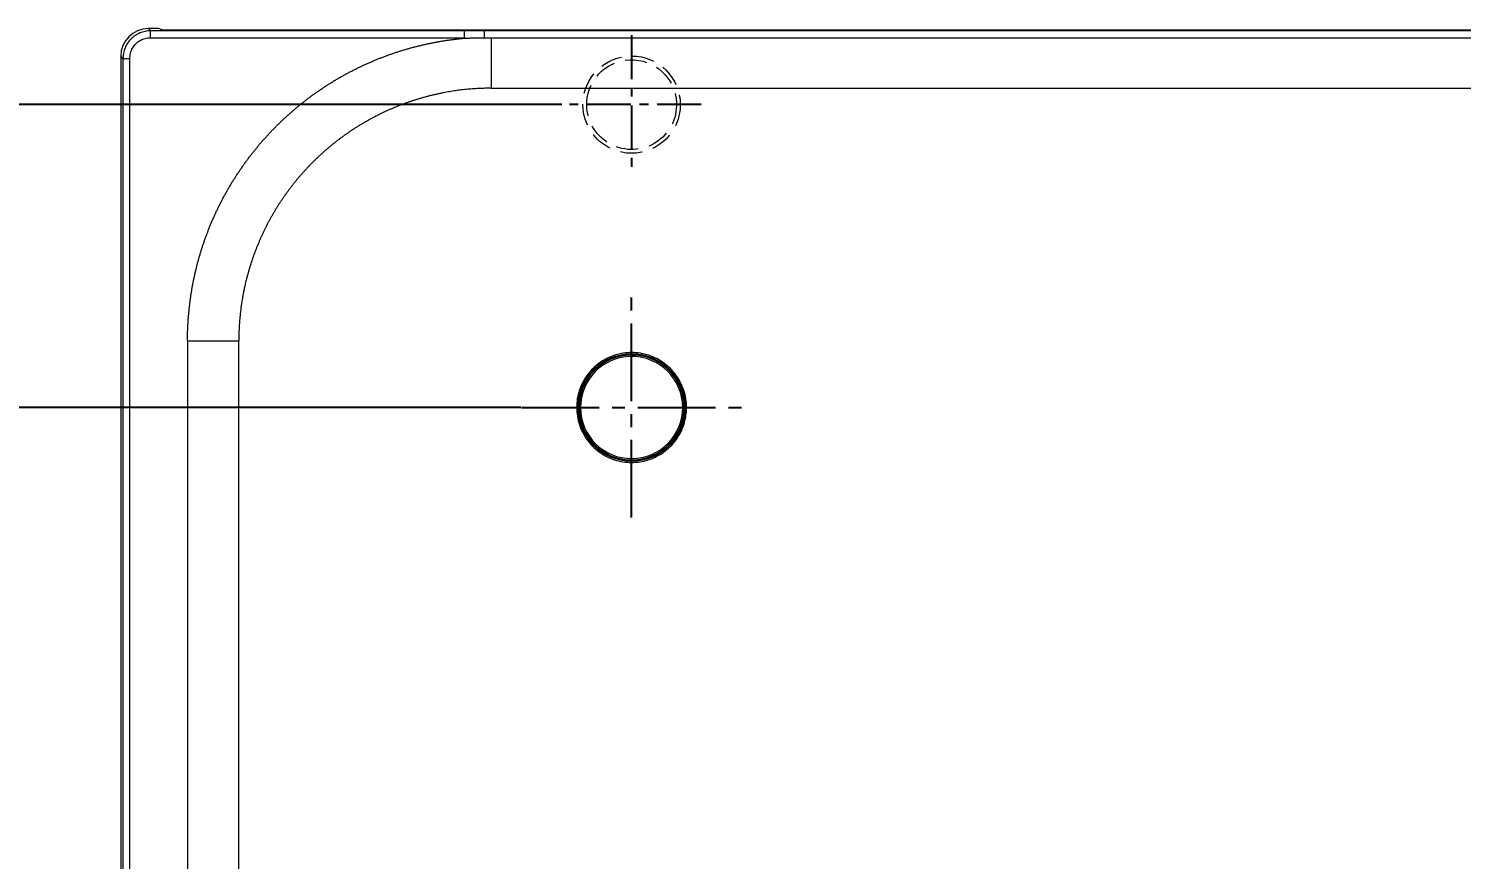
# Model space of a CAD drawing. Header units: millimetres. Extents: x 2433 to 4809, y -10272 to -6912.
# Drawn here: x 2914.5 to 3121.9, y -9346.9 to -9226.5 of the extents above; entities that cross this region are included whole.
import ezdxf

# ---------------------------------------------------------------- set-up
doc = ezdxf.new("R2010")
doc.units = ezdxf.units.MM
for name, pattern in [('CENTER2', [1.125, 0.75, -0.125, 0.125, -0.125]), ('CENTERX2', [101.6, 63.5, -12.7, 12.7, -12.7]), ('HIDDEN2', [4.7625, 3.175, -1.5875])]:
    doc.linetypes.add(name, pattern=pattern)
doc.layers.add('CENTER', color=1, linetype='CENTERX2')
doc.layers.add('DIM', color=3, linetype='Continuous', lineweight=13)
doc.layers.add('HIDDEN', color=252, linetype='HIDDEN2', lineweight=13)
doc.styles.add('ARIAL', font='arial.ttf')
doc.dimstyles.get("Standard").update_dxf_attribs({"dimtxt": 15, "dimasz": 15, "dimexe": 0.18, "dimexo": 0.0625, "dimgap": 4, "dimtad": 0, "dimtih": 1, "dimtoh": 1, "dimdec": 1, "dimdsep": 46, "dimtxsty": 'ARIAL', "dimcen": 0, "dimclrd": 3, "dimclre": 3, "dimclrt": 3, "dimadec": 0, "dimazin": 0, "dimtfac": 1, "dimtdec": 1, "dimtofl": 0, "dimtmove": 0, "dimatfit": 3, "dimfxl": 1, "dimtolj": 1, "dimtzin": 0, "dimarcsym": 0})

# ---------------------------------------------------------------- blocks, each defined once
blk = doc.blocks.new('*D44')
at = {"layer": 'Defpoints', "color": 0, "transparency": 16777216}
for p in [(2816.38, -9094.52), (2985.83, -9094.52), (2985.83, -9281.4)]:
    blk.add_point(p, dxfattribs=at)
at = {"layer": 'DIM', "color": 3, "lineweight": -2, "transparency": 16777216}
for p, q in [((2985.76, -9094.52), (2816.2, -9094.52)), ((2816.38, -9112.52), (2816.38, -9173.77)), ((2816.38, -9263.4), (2816.38, -9202.15)), ((2985.76, -9281.4), (2816.2, -9281.4))]:
    blk.add_line(p, q, dxfattribs=at)
at = {"layer": 'DIM', "color": 3, "transparency": 16777216}
for points in [[(2813.38, -9112.52), (2819.38, -9112.52), (2816.38, -9094.52)], [(2813.38, -9263.4), (2819.38, -9263.4), (2816.38, -9281.4)]]:
    blk.add_solid(points, dxfattribs=at)
at = {"layer": 'DIM', "color": 3, "transparency": 16777216, "insert": (2816.38, -9187.96), "char_height": 18, "attachment_point": 5, "style": 'ARIAL'}
blk.add_mtext('\\A1;187', dxfattribs=at)
blk = doc.blocks.new('*D40')
at = {"layer": 'Defpoints', "color": 0, "transparency": 16777216}
for p in [(2816.2, -9281.4), (2816.2, -9521.4), (2985.83, -9521.4)]:
    blk.add_point(p, dxfattribs=at)
at = {"layer": 'DIM', "color": 3, "lineweight": -2, "transparency": 16777216}
for p, q in [((2816.27, -9281.4), (2816.38, -9281.4)), ((2816.2, -9299.4), (2816.2, -9387.21)), ((2816.2, -9503.4), (2816.2, -9415.59)), ((2985.76, -9521.4), (2816.02, -9521.4))]:
    blk.add_line(p, q, dxfattribs=at)
at = {"layer": 'DIM', "color": 3, "transparency": 16777216}
for points in [[(2813.2, -9299.4), (2819.2, -9299.4), (2816.2, -9281.4)], [(2813.2, -9503.4), (2819.2, -9503.4), (2816.2, -9521.4)]]:
    blk.add_solid(points, dxfattribs=at)
at = {"layer": 'DIM', "color": 3, "transparency": 16777216, "insert": (2816.2, -9401.4), "char_height": 18, "attachment_point": 5, "style": 'ARIAL'}
blk.add_mtext('\\A1;240', dxfattribs=at)
blk = doc.blocks.new('*D55')
at = {"layer": 'Defpoints', "color": 0, "transparency": 16777216}
for p in [(2874.32, -9094.52), (2927.5, -9094.52), (2991.74, -9237.52)]:
    blk.add_point(p, dxfattribs=at)
at = {"layer": 'DIM', "color": 3, "lineweight": -2, "transparency": 16777216}
for p, q in [((2927.44, -9094.52), (2874.14, -9094.52)), ((2874.32, -9112.52), (2874.32, -9151.82)), ((2874.32, -9219.52), (2874.32, -9180.21)), ((2991.67, -9237.52), (2874.14, -9237.52))]:
    blk.add_line(p, q, dxfattribs=at)
at = {"layer": 'DIM', "color": 3, "transparency": 16777216}
for points in [[(2871.32, -9112.52), (2877.32, -9112.52), (2874.32, -9094.52)], [(2871.32, -9219.52), (2877.32, -9219.52), (2874.32, -9237.52)]]:
    blk.add_solid(points, dxfattribs=at)
at = {"layer": 'DIM', "color": 3, "transparency": 16777216, "insert": (2874.32, -9166.02), "char_height": 18, "attachment_point": 5, "style": 'ARIAL'}
blk.add_mtext('\\A1;143', dxfattribs=at)
blk = doc.blocks.new('*D59')
at = {"layer": 'Defpoints', "color": 0, "transparency": 16777216}
for p in [(2952.99, -9084.62), (2709.03, -9574.13), (2957.82, -9574.13)]:
    blk.add_point(p, dxfattribs=at)
at = {"layer": 'DIM', "color": 3, "lineweight": -2, "transparency": 16777216}
for p, q in [((2952.92, -9084.62), (2708.85, -9084.62)), ((2709.03, -9102.62), (2709.03, -9312.58)), ((2709.03, -9556.13), (2709.03, -9346.17)), ((2957.76, -9574.13), (2708.85, -9574.13))]:
    blk.add_line(p, q, dxfattribs=at)
at = {"layer": 'DIM', "color": 3, "transparency": 16777216}
for points in [[(2706.03, -9102.62), (2712.03, -9102.62), (2709.03, -9084.62)], [(2706.03, -9556.13), (2712.03, -9556.13), (2709.03, -9574.13)]]:
    blk.add_solid(points, dxfattribs=at)
at = {"layer": 'DIM', "color": 3, "transparency": 16777216, "insert": (2709.03, -9329.38), "char_height": 18, "attachment_point": 5, "style": 'ARIAL'}
blk.add_mtext('\\A1;(489.5)', dxfattribs=at)

msp = doc.modelspace()

# ---------------------------------------------------------------- linework, layer by layer
at = {"linetype": 'Continuous', "lineweight": 13}
for p, q in [((2932.77, -9226.51), (2931.82, -9226.51)), ((2931.82, -9226.51), (2932.14, -9226.82)), ((2977.54, -9226.82), (2932.14, -9226.82)), ((2933.96, -9226.74), (2933.27, -9226.51)), ((2977.54, -9226.82), (2977.54, -9227.82)), ((3395.53, -9226.82), (2980.49, -9226.82)), ((2980.49, -9227.85), (2980.49, -9226.82)), ((2932.14, -9227.82), (2977.54, -9227.82)), ((2981.49, -9227.85), (3395.53, -9227.85)), ((2927.82, -9230.51), (2927.82, -9405.34)), ((2928.14, -9230.82), (2927.82, -9230.51)), ((2928.14, -9230.82), (2928.14, -9406.91)), ((2929.14, -9406.91), (2929.14, -9230.82)), ((2981.47, -9235.14), (3387.66, -9235.14)), ((2937.49, -9271.72), (2937.49, -9406.91)), ((3001.79, -9273.62), (3001.79, -9273.64)), ((2994.19, -9281.44), (2994.39, -9281.44)), ((3009.39, -9281.37), (3009.19, -9281.37)), ((3001.79, -9289.19), (3001.79, -9289.16))]:
    msp.add_line(p, q, dxfattribs=at)
at = {"linetype": 'Continuous', "lineweight": 13, "extrusion": (0, 0, -1)}
for start, end in [(0, 90), (90, 180), (270, 360), (180, 270)]:
    msp.add_arc((-3001.79, -9281.4), 7.79, start, end, dxfattribs=at)
at = {"linetype": 'Continuous', "lineweight": 13}
for radius, start, end in [(7.76, 90, 270), (7.6, 90.2509, 180.2509), (7.4, 0.2509, 180.2509), (7.6, 0.2509, 90.2509), (7.76, 270, 90), (7.6, 180.2509, 270.2509), (7.4, 180.2509, 0.2509), (7.6, 270.5191, 0.2509), (7.6, 270.2509, 270.5191)]:
    msp.add_arc((3001.79, -9281.4), radius, start, end, dxfattribs=at)
for centre, major_axis, ratio, start_param, end_param in [((2931.82, -9230.51), (2.83, -2.83), 0.999695, 2.356347, 3.926839), ((2932.77, -9226.51), (0.5, 0), 0.017455, 0.05236, 1.570796)]:
    msp.add_ellipse(centre, major_axis=major_axis, ratio=ratio, start_param=start_param, end_param=end_param, dxfattribs=at)
for points, degree, knots in [([(2932.14, -9226.82), (2931.61, -9226.82), (2930.83, -9226.98), (2929.9, -9227.48), (2929.29, -9227.97), (2928.79, -9228.58), (2928.3, -9229.51), (2928.14, -9230.3), (2928.14, -9230.82)], 3, [0, 0, 0, 0, 0.249952, 0.374976, 0.5, 0.625024, 0.750048, 1, 1, 1, 1]), ([(2932.14, -9227.82), (2932.14, -9227.7), (2932.14, -9227.45), (2932.14, -9227.15), (2932.14, -9226.98), (2932.14, -9226.86), (2932.14, -9226.82), (2932.14, -9226.82)], 3, [0, 0, 0, 0, 0.253123, 0.506246, 0.632808, 0.759369, 1, 1, 1, 1]), ([(3437.52, -9226.74), (3435.62, -9226.74), (3306.01, -9226.74), (3283, -9226.74), (2933.96, -9226.74)], 1, [-0.014643, -0.014643, 0, 1, 1.177502, 3.870578, 3.870578]), ([(2929.14, -9230.82), (2929.14, -9230.55), (2929.21, -9230.04), (2929.51, -9229.3), (2929.83, -9228.89), (2930.02, -9228.7)], 3, [0, 0, 0, 0, 0.333291, 0.666646, 1, 1, 1, 1]), ([(2940.5, -9255.73), (2941.98, -9251.92), (2944.16, -9248.43), (2946.34, -9244.94), (2949.11, -9241.93), (2951.88, -9238.92), (2955.18, -9236.45), (2958.47, -9234), (2962.15, -9232.2), (2965.83, -9230.4), (2969.79, -9229.31), (2973.74, -9228.22), (2977.83, -9227.87)], 2, [0.25, 0.25, 0.25, 0.375, 0.375, 0.5, 0.5, 0.625, 0.625, 0.75, 0.75, 0.875, 0.875, 1, 1, 1]), ([(2977.54, -9227.82), (2977.55, -9227.82), (2977.55, -9227.83), (2977.56, -9227.83), (2977.58, -9227.83), (2977.59, -9227.84), (2977.6, -9227.84), (2977.6, -9227.84), (2977.61, -9227.84), (2977.63, -9227.85), (2977.64, -9227.85), (2977.65, -9227.85), (2977.67, -9227.85), (2977.68, -9227.85), (2977.69, -9227.85), (2977.71, -9227.85), (2977.72, -9227.85), (2977.72, -9227.85), (2977.73, -9227.85), (2977.74, -9227.85), (2977.75, -9227.85), (2977.76, -9227.85), (2977.77, -9227.85), (2977.78, -9227.86), (2977.8, -9227.86), (2977.81, -9227.87), (2977.83, -9227.87), (2977.83, -9227.87)], 3, [0, 0, 0, 0, 0.041647, 0.081421, 0.119345, 0.155449, 0.189762, 0.22232, 0.253162, 0.291701, 0.334777, 0.382529, 0.435058, 0.492439, 0.529347, 0.564419, 0.597672, 0.629123, 0.658795, 0.686712, 0.712907, 0.737415, 0.784974, 0.834919, 0.88735, 0.942354, 1, 1, 1, 1]), ([(2977.83, -9227.87), (2977.89, -9227.87), (2978.02, -9227.87), (2978.2, -9227.87), (2978.39, -9227.86), (2978.58, -9227.86), (2978.77, -9227.86), (2978.96, -9227.86), (2979.15, -9227.86), (2979.34, -9227.85), (2979.53, -9227.85), (2979.72, -9227.85), (2979.91, -9227.85), (2980.1, -9227.85), (2980.3, -9227.85), (2980.42, -9227.85), (2980.49, -9227.85)], 3, [0, 0, 0, 0, 0.070392, 0.140939, 0.211641, 0.2825, 0.353516, 0.424692, 0.496028, 0.567526, 0.639188, 0.711015, 0.783008, 0.855169, 0.927499, 1, 1, 1, 1]), ([(2981.49, -9231.43), (2981.49, -9231.29), (2981.49, -9230.88), (2981.49, -9229.96), (2981.49, -9228.88), (2981.49, -9228.17), (2981.49, -9227.85)], 3, [0, 0, 0, 0, 0.247914, 0.509363, 0.770812, 1, 1, 1, 1]), ([(2928.14, -9230.82), (2928.14, -9230.82), (2928.17, -9230.82), (2928.29, -9230.82), (2928.47, -9230.82), (2928.76, -9230.82), (2929.02, -9230.82), (2929.14, -9230.82)], 3, [0, 0, 0, 0, 0.240631, 0.367192, 0.493754, 0.746877, 1, 1, 1, 1]), ([(2981.49, -9235.14), (2981.49, -9234.94), (2981.49, -9234.74), (2981.49, -9234.35), (2981.49, -9234.16), (2981.49, -9233.78), (2981.49, -9233.6), (2981.49, -9233.24), (2981.49, -9233.07), (2981.49, -9232.74), (2981.49, -9232.58), (2981.49, -9232.29), (2981.49, -9232.15), (2981.49, -9231.91), (2981.49, -9231.79), (2981.49, -9231.59), (2981.49, -9231.5), (2981.49, -9231.43)], 3, [0, 0, 0, 0, 0.125, 0.125, 0.25, 0.25, 0.375, 0.375, 0.5, 0.5, 0.625, 0.625, 0.75, 0.75, 0.875, 0.875, 1, 1, 1, 1]), ([(2981.47, -9235.14), (2977.84, -9235.14), (2974.34, -9235.84), (2972.58, -9236.19), (2970.86, -9236.72)], 2, [0, 0, 0, 0.125, 0.125, 0.1875, 0.1875, 0.1875]), ([(2970.86, -9236.72), (2969.14, -9237.24), (2967.48, -9237.93), (2965.82, -9238.62), (2964.24, -9239.47), (2962.65, -9240.31), (2959.67, -9242.31), (2956.9, -9244.59), (2954.36, -9247.12), (2953.22, -9248.51)], 2, [0.1875, 0.1875, 0.1875, 0.25, 0.25, 0.3125, 0.3125, 0.375, 0.4375, 0.5, 0.5625, 0.5625, 0.5625]), ([(2946.5, -9261.09), (2945.97, -9262.81), (2944.92, -9268.09), (2944.91, -9271.72)], 2, [0.8125, 0.8125, 0.8125, 0.875, 1, 1, 1]), ([(2937.49, -9271.72), (2937.84, -9271.72), (2938.59, -9271.72), (2939.71, -9271.72), (2940.64, -9271.72), (2941.05, -9271.72), (2941.2, -9271.72)], 3, [0, 0, 0, 0, 0.25155, 0.503466, 0.755381, 1, 1, 1, 1]), ([(2941.47, -9271.72), (2941.6, -9271.72), (2941.76, -9271.72), (2942.1, -9271.72), (2942.29, -9271.72), (2942.49, -9271.72)], 3, [0, 0, 0, 0, 0.5, 0.5, 1, 1, 1, 1]), ([(2942.49, -9271.72), (2942.66, -9271.72), (2942.85, -9271.72), (2943.23, -9271.72), (2943.43, -9271.72), (2943.84, -9271.72), (2944.05, -9271.72), (2944.48, -9271.72), (2944.69, -9271.72), (2944.91, -9271.72)], 3, [0, 0, 0, 0, 0.25, 0.25, 0.5, 0.5, 0.75, 0.75, 1, 1, 1, 1])]:
    msp.add_open_spline(points, degree=degree, knots=knots, dxfattribs=at)
for points, degree in [([(2980.49, -9226.82), (2979.51, -9226.82), (2978.52, -9226.82), (2977.54, -9226.82)], 3), ([(2930.02, -9228.7), (2930.21, -9228.51), (2930.62, -9228.19), (2931.36, -9227.89), (2931.87, -9227.82), (2932.14, -9227.82)], 3), ([(2980.49, -9227.85), (2980.82, -9227.85), (2981.15, -9227.85), (2981.49, -9227.85)], 3), ([(2953.22, -9248.51), (2952.08, -9249.9), (2950.09, -9252.88), (2949.24, -9254.46)], 2), ([(2938.25, -9263.58), (2939.01, -9259.54), (2940.5, -9255.73)], 2), ([(2949.24, -9254.46), (2948.39, -9256.05), (2947.71, -9257.71)], 2), ([(2947.71, -9257.71), (2947.02, -9259.36), (2946.5, -9261.09)], 2), ([(2937.49, -9271.72), (2937.49, -9267.63), (2938.25, -9263.58)], 2), ([(2941.2, -9271.72), (2941.27, -9271.72), (2941.37, -9271.72), (2941.47, -9271.72)], 3), ([(2944.9, -9406.91), (2944.91, -9361.85), (2944.91, -9316.78), (2944.91, -9271.72)], 3), ([(3009.75, -9281.4), (3009.74, -9280.53), (3009.48, -9278.89), (3008.31, -9276.62), (3006.55, -9274.86), (3004.32, -9273.72), (3001.82, -9273.31), (2999.32, -9273.7), (2997.08, -9274.83), (2995.28, -9276.58), (2994.09, -9278.88), (2993.83, -9280.53), (2993.83, -9281.4)], 3), ([(2993.83, -9281.4), (2993.84, -9282.27), (2994.09, -9283.92), (2995.26, -9286.19), (2997.03, -9287.94), (2999.26, -9289.09), (3001.76, -9289.5), (3004.25, -9289.11), (3006.5, -9287.98), (3008.29, -9286.22), (3009.48, -9283.92), (3009.74, -9282.28), (3009.75, -9281.4)], 3)]:
    msp.add_open_spline(points, degree=degree, dxfattribs=at)
at = {"layer": 'CENTER', "ltscale": 0.1}
for p, q in [((3001.79, -9227.47), (3001.79, -9247.57)), ((3011.84, -9237.52), (2991.74, -9237.52))]:
    msp.add_line(p, q, dxfattribs=at)
at = {"layer": 'CENTER', "color": 1, "linetype": 'CENTER2', "ltscale": 15}
for p, q in [((3001.79, -9297.36), (3001.79, -9265.44)), ((2985.83, -9281.4), (3017.75, -9281.4))]:
    msp.add_line(p, q, dxfattribs=at)
at = {"layer": 'HIDDEN', "color": 8, "linetype": 'HIDDEN2'}
msp.add_circle((3001.79, -9237.52), 7.05, dxfattribs=at)
at = {"layer": 'HIDDEN', "color": 8, "linetype": 'HIDDEN2', "extrusion": (0, 0, -1)}
for start, end in [(357.5715, 177.5715), (177.5715, 357.5715)]:
    msp.add_arc((-3001.79, -9237.52), 6.5, start, end, dxfattribs=at)

# ---------------------------------------------------------------- dimensions: what is measured, and where the dimension line sits
at = {"layer": 'DIM', "color": 3}
for base, p1, p2, text, picture, middle in [((2709.03, -9574.13), (2952.99, -9084.62), (2957.82, -9574.13), '(<>)', '*D59', (2709.03, -9329.38)), ((2816.38, -9094.52), (2985.83, -9281.4), (2985.83, -9094.52), '187', '*D44', (2816.38, -9187.96))]:
    dim = msp.add_linear_dim(base=base, p1=p1, p2=p2, angle=90, text=text, dimstyle='Standard', override={"dimtxt": 18, "dimasz": 18, "dimgap": 5}, dxfattribs=at)
    dim.commit()
    dim.dimension.update_dxf_attribs({"geometry": picture, "text_midpoint": middle})
for base, p1, p2, picture, middle in [((2874.32, -9094.52), (2991.74, -9237.52), (2927.5, -9094.52), '*D55', (2874.32, -9166.02)), ((2816.2, -9521.4), (2816.2, -9281.4), (2985.83, -9521.4), '*D40', (2816.2, -9401.4))]:
    dim = msp.add_linear_dim(base=base, p1=p1, p2=p2, angle=90, dimstyle='Standard', override={"dimtxt": 18, "dimasz": 18, "dimgap": 5}, dxfattribs=at)
    dim.commit()
    dim.dimension.update_dxf_attribs({"geometry": picture, "text_midpoint": middle})

doc.saveas('drawing.dxf')
